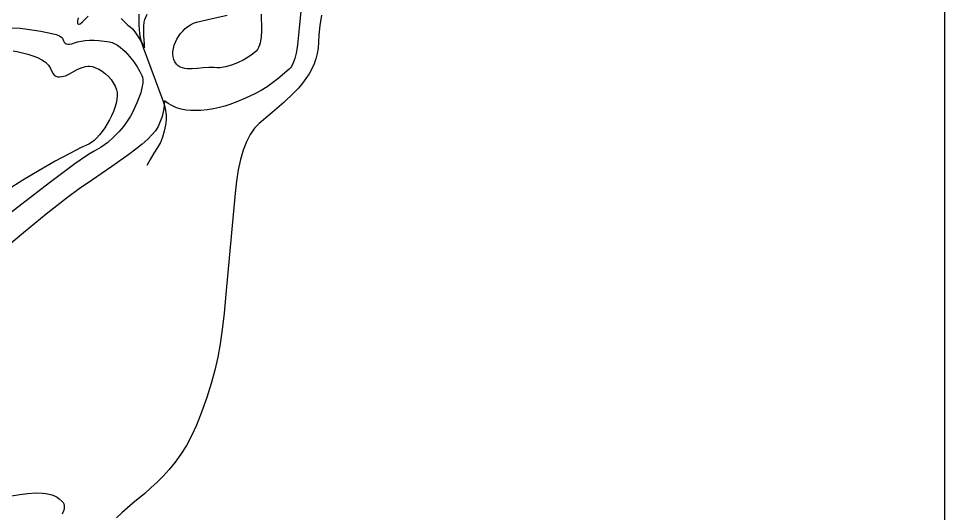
# Model space of a CAD drawing. Header units: millimetres. Extents: x 2 to 2848, y 1 to 2248.
# Drawn here: x 2238 to 2848, y 757 to 1084 of the extents above; entities that cross this region are included whole.
import ezdxf

# ---------------------------------------------------------------- set-up
doc = ezdxf.new("R2010")
doc.units = ezdxf.units.MM
for name, color, linetype in [('100m', 7, 'CONTINUOUS'), ('200m', 7, 'CONTINUOUS'), ('500m', 7, 'CONTINUOUS'), ('海岸線', 7, 'CONTINUOUS'), ('海洋', 7, 'CONTINUOUS'), ('臨海線', 7, 'CONTINUOUS')]:
    doc.layers.add(name, color=color, linetype=linetype)

msp = doc.modelspace()

# ---------------------------------------------------------------- linework, layer by layer
at = {"layer": '100m', "color": 1}
for points in [[(2424.403375, 1090.668967), (2423.1341, 1077.07187), (2422.27813, 1068.443393), (2421.736908, 1064.400265), (2421.076588, 1060.647553), (2420.264462, 1057.267512), (2419.267827, 1054.342401), (2418.053974, 1051.954475), (2417.355372, 1050.987661), (2416.5902, 1050.18599), (2409.127338, 1043.771032), (2405.606087, 1041.065833), (2401.957875, 1038.560667), (2397.982391, 1036.15442), (2393.479325, 1033.745977), (2388.248365, 1031.234222), (2382.0892, 1028.51804), (2377.365558, 1026.777592), (2374.152872, 1025.79357), (2370.522313, 1024.836412), (2366.585908, 1023.983166), (2362.455686, 1023.310879), (2358.243674, 1022.896598), (2354.0619, 1022.81737), (2351.679559, 1022.924995), (2348.647475, 1023.205251), (2345.397178, 1023.752615), (2342.3602, 1024.66156), (2339.265472, 1026.120743), (2336.7225, 1027.614635), (2334.3659, 1029.24747), (2334.200713, 1026.151299), (2333.743423, 1022.88813), (2332.8134, 1019.02117), (2331.586777, 1015.5703), (2330.079588, 1012.372566), (2328.32143, 1009.500507), (2326.3419, 1007.02666), (2323.330571, 1004.018062), (2319.706322, 1000.816744), (2315.502768, 997.417461), (2310.753525, 993.814967), (2299.752441, 985.979367), (2286.972, 977.26798), (2278.156903, 971.183303), (2270.420714, 965.566216), (2263.321053, 960.138032), (2256.415538, 954.620066), (2241.417417, 942.200041), (2221.8873, 926.07665)], [(2277.358057, 1084.001476), (2276.960309, 1082.013969), (2276.978019, 1080.55411), (2277.202925, 1080.092542), (2277.604, 1079.84748), (2278.151805, 1079.859436), (2278.798582, 1080.125274), (2280.331891, 1081.280605), (2282.089604, 1083.037491), (2283.9574, 1085.11995)], [(2305.727837, 1083.550759), (2308.776258, 1080.482245), (2310.244391, 1079.158118), (2311.667, 1078.05557), (2313.17197, 1076.70326), (2314.77255, 1074.782992), (2317.895275, 1070.161105), (2320.304637, 1066.034945), (2321.2701, 1064.24955), (2321.07512, 1066.70244), (2320.752988, 1072.345071), (2320.697911, 1078.603387), (2320.893709, 1081.159034), (2321.3041, 1082.90333), (2322.91105, 1086.331829)], [(2233.403716, 768.837941), (2238.916113, 769.846544), (2244.251941, 770.533181), (2249.31625, 770.836925), (2254.014091, 770.696847), (2256.195913, 770.441335), (2258.250513, 770.052019), (2260.16602, 769.521283), (2261.930566, 768.841513), (2263.532282, 768.00509), (2264.9593, 767.0044), (2266.802726, 765.270046), (2267.457854, 764.411246), (2267.932044, 763.533138), (2268.222884, 762.617051), (2268.327965, 761.644316), (2268.244874, 760.596264), (2267.9712, 759.454225), (2266.84246, 756.813505)]]:
    msp.add_lwpolyline(points, dxfattribs=at)
at = {"layer": '200m', "color": 1}
msp.add_lwpolyline([(2233.783363, 1077.309963), (2239.129696, 1077.124328), (2244.0645, 1076.60985), (2252.830344, 1075.22914), (2260.0471, 1073.766285), (2262.88366, 1072.953514), (2265.103856, 1072.05956), (2266.631324, 1071.064207), (2267.111421, 1070.522189), (2267.3897, 1069.94724), (2267.770406, 1068.852727), (2268.240377, 1067.949827), (2268.836631, 1067.255959), (2269.596188, 1066.788541), (2270.556064, 1066.564994), (2271.75328, 1066.602737), (2273.224852, 1066.919189), (2275.0078, 1067.53177), (2277.102843, 1068.211121), (2279.470055, 1068.71628), (2282.085486, 1069.047247), (2284.925188, 1069.20402), (2287.965209, 1069.1866), (2291.181602, 1068.994987), (2294.550415, 1068.629181), (2298.0477, 1068.08918), (2299.822745, 1067.628567), (2301.587447, 1066.895233), (2303.331464, 1065.921294), (2305.044453, 1064.738869), (2308.335976, 1061.877022), (2311.379275, 1058.566629), (2314.091608, 1055.064623), (2316.390234, 1051.62794), (2318.192412, 1048.513514), (2319.4154, 1045.97828), (2319.785473, 1044.839492), (2319.998227, 1043.591833), (2320.001856, 1040.822162), (2319.526452, 1037.773782), (2318.672175, 1034.55121), (2317.539189, 1031.258961), (2316.227656, 1028.001551), (2313.4696, 1022.00931), (2311.888076, 1019.085408), (2309.805745, 1015.828361), (2307.244383, 1012.357928), (2304.225763, 1008.793866), (2300.77166, 1005.255933), (2296.903848, 1001.863886), (2292.644104, 998.737482), (2288.0142, 995.99648), (2285.396909, 994.521445), (2282.382592, 992.634949), (2275.341877, 987.808948), (2267.250038, 981.881226), (2258.465063, 975.214533), (2240.247642, 961.115231), (2223.5535, 948.41304)], dxfattribs=at)
at = {"layer": '500m', "color": 1}
for points in [[(2398.090322, 1086.506472), (2398.180211, 1083.23315), (2398.278872, 1079.424873), (2398.267912, 1075.357888), (2398.028939, 1071.308442), (2397.443558, 1067.552783), (2396.983967, 1065.871452), (2396.393376, 1064.36716), (2395.656987, 1063.074439), (2394.76, 1062.02782), (2392.449888, 1060.118927), (2389.539048, 1058.122338), (2386.163413, 1056.160831), (2382.458912, 1054.35718), (2378.561479, 1052.834162), (2374.607045, 1051.714554), (2370.731542, 1051.121131), (2368.865867, 1051.060107), (2367.0709, 1051.17667), (2363.490259, 1051.313294), (2359.825747, 1051.047071), (2356.16978, 1050.626723), (2352.614775, 1050.300975), (2349.253148, 1050.318551), (2347.673731, 1050.533811), (2346.177316, 1050.928174), (2344.775452, 1051.53273), (2343.479694, 1052.378569), (2342.301593, 1053.496783), (2341.2527, 1054.91846), (2341.2527, 1054.91846), (2340.491557, 1056.474635), (2340.022009, 1058.177157), (2339.828709, 1059.996976), (2339.896309, 1061.905041), (2340.209463, 1063.872303), (2340.752824, 1065.869712), (2341.511043, 1067.868217), (2342.468775, 1069.838769), (2343.610671, 1071.752317), (2344.921386, 1073.579812), (2346.38557, 1075.292204), (2347.987878, 1076.860442), (2349.712962, 1078.255476), (2351.545475, 1079.448258), (2353.47007, 1080.409736), (2355.4714, 1081.11086), (2364.966172, 1083.37931), (2375.58345, 1085.788075)], [(2234.569626, 1062.225513), (2238.169, 1061.49968), (2244.325331, 1059.932574), (2247.516963, 1058.934829), (2250.605525, 1057.751369), (2253.456984, 1056.350003), (2255.937306, 1054.698542), (2256.996405, 1053.768966), (2257.912456, 1052.764794), (2258.668706, 1051.682004), (2259.2484, 1050.51657), (2260.487809, 1047.813845), (2261.145836, 1046.817707), (2261.89115, 1046.052434), (2262.770058, 1045.513565), (2263.828866, 1045.196638), (2265.113878, 1045.09719), (2266.6714, 1045.21076), (2267.945155, 1045.459537), (2269.207341, 1045.859149), (2271.716769, 1046.996804), (2276.814225, 1049.827296), (2279.481322, 1051.063827), (2282.280044, 1051.877011), (2283.741119, 1052.053549), (2285.249925, 1052.038693), (2286.811405, 1051.803923), (2288.4305, 1051.32072), (2291.018102, 1050.169913), (2293.383641, 1048.756332), (2295.52334, 1047.111792), (2297.433425, 1045.268111), (2299.110119, 1043.257106), (2300.549647, 1041.110593), (2301.748232, 1038.860388), (2302.7021, 1036.53831), (2303.130894, 1034.668189), (2303.21869, 1032.531041), (2302.993706, 1030.173737), (2302.484163, 1027.643143), (2301.718278, 1024.986129), (2300.724273, 1022.249562), (2299.530365, 1019.480311), (2298.164775, 1016.725245), (2296.655722, 1014.031232), (2295.031424, 1011.445139), (2293.320102, 1009.013837), (2291.549975, 1006.784192), (2289.749262, 1004.803073), (2287.946182, 1003.11735), (2286.168955, 1001.773889), (2284.4458, 1000.81956), (2279.480707, 998.446062), (2271.86152, 994.531572), (2262.381989, 989.420257), (2251.835863, 983.45628), (2241.016891, 976.983807), (2230.718823, 970.347003)]]:
    msp.add_lwpolyline(points, dxfattribs=at)
at = {"layer": '海岸線', "color": 4}
msp.add_lwpolyline([(2437.761177, 1085.797445), (2436.721494, 1078.889573), (2436.085788, 1072.869543), (2435.8297, 1067.91688), (2435.598435, 1064.098167), (2435.042471, 1060.447852), (2434.168361, 1056.943293), (2432.982658, 1053.561844), (2431.491914, 1050.280863), (2429.702681, 1047.077704), (2427.621513, 1043.929725), (2425.254962, 1040.81428), (2422.609582, 1037.708727), (2419.691924, 1034.59042), (2413.065986, 1028.224973), (2405.429571, 1021.536787), (2396.8351, 1014.34471), (2395.228463, 1012.865116), (2393.706542, 1011.164694), (2392.268683, 1009.251055), (2390.914234, 1007.131807), (2389.642542, 1004.81456), (2388.452954, 1002.306922), (2386.317475, 996.750911), (2384.502575, 990.524649), (2383.003028, 983.689007), (2381.813611, 976.30486), (2380.9291, 968.43308), (2374.8984, 901.903), (2373.697964, 889.419682), (2372.469697, 878.619797), (2371.107681, 869.041483), (2369.506, 860.222878), (2367.558738, 851.702119), (2365.159978, 843.017344), (2362.203804, 833.706692), (2358.5843, 823.3083), (2355.541512, 815.569025), (2352.262844, 808.534717), (2348.780292, 802.146284), (2345.125855, 796.344631), (2341.33153, 791.070667), (2337.429317, 786.265298), (2333.451211, 781.869432), (2329.429212, 777.823975), (2325.395318, 774.069834), (2321.381526, 770.547917), (2313.542239, 763.964381), (2306.167336, 757.600623), (2302.734023, 754.353429)], dxfattribs=at)
at = {"layer": '海洋', "color": 1}
msp.add_lwpolyline([(1.5, 2248.49997), (2848.5, 2248.49997), (2848.5, 1.49997), (1.5, 1.49997)], close=True, dxfattribs=at)
at = {"layer": '臨海線', "color": 7}
for points in [[(2317.425517, 1086.467326), (2317.341813, 1082.843163), (2317.396202, 1079.288941), (2317.585, 1076.26924), (2317.892987, 1073.656868), (2318.3773, 1070.853245), (2319.122763, 1067.818389), (2320.2142, 1064.51232)], [(2320.2142, 1064.51232), (2333.31, 1029.51024)], [(2333.31, 1029.51024), (2334.374011, 1026.200261), (2335.068787, 1022.957211), (2335.40122, 1019.781078), (2335.3782, 1016.67185), (2334.985453, 1013.184725), (2334.22065, 1009.213906), (2333.108597, 1005.267892), (2332.430104, 1003.463092), (2331.6741, 1001.85518), (2329.712445, 998.547889), (2327.291912, 994.744505), (2324.846573, 990.693073), (2322.8105, 986.64164)]]:
    msp.add_lwpolyline(points, dxfattribs=at)
at = {"layer": '臨海線', "color": 1}
msp.add_lwpolyline([(2317.425517, 1086.467326), (2317.341813, 1082.843163), (2317.396202, 1079.288941), (2317.585, 1076.26924), (2317.892987, 1073.656868), (2318.3773, 1070.853245), (2319.122763, 1067.818389), (2320.2142, 1064.51232)], dxfattribs=at)

doc.saveas('drawing.dxf')
